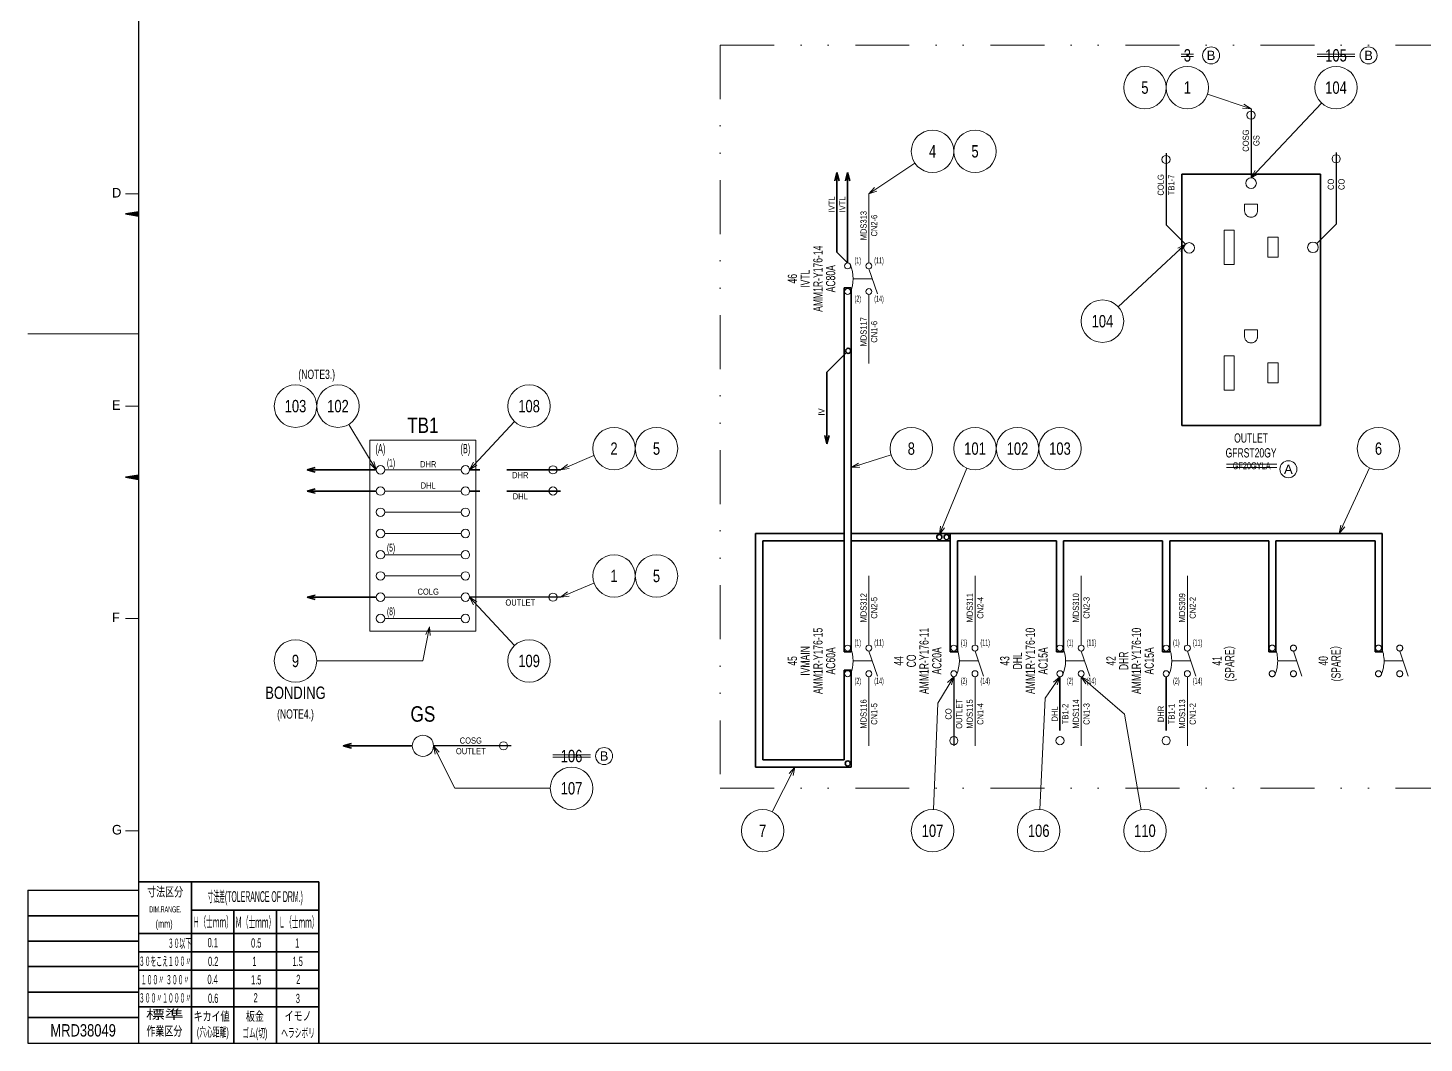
# Model space of a CAD drawing. Header units: millimetres. Extents: x 7 to 587, y 2 to 418.
# Drawn here: x 7 to 335.7, y 10 to 249.1 of the extents above; entities that cross this region are included whole.
import ezdxf
from ezdxf.enums import TextEntityAlignment as Align

# ---------------------------------------------------------------- set-up
doc = ezdxf.new("R2010")
doc.units = ezdxf.units.MM
for name, pattern in [('DASHDOT', [25.3, 12.7, -6.3, 0, -6.3]), ('DASHED', [19, 12.7, -6.3]), ('DIVIDE', [31.6, 12.7, -6.3, 0, -6.3, 0, -6.3])]:
    doc.linetypes.add(name, pattern=pattern)
for name, color, linetype in [('GR1_02', 7, 'Continuous'), ('GR1_03', 7, 'Continuous'), ('GR1_04', 7, 'Continuous'), ('GR1_05', 7, 'Continuous'), ('GR1_13', 7, 'Continuous'), ('GR1_15', 7, 'Continuous'), ('図面枠C7M', 7, 'Continuous')]:
    doc.layers.add(name, color=color, linetype=linetype)
doc.styles.add('HG丸ｺﾞｼｯｸM-PRO', font='')
doc.styles.get('HG丸ｺﾞｼｯｸM-PRO').set_extended_font_data('HG丸ｺﾞｼｯｸM-PRO')

# ---------------------------------------------------------------- blocks, each defined once
blk = doc.blocks.new('BLKF024')
at = {"layer": '図面枠C7M', "color": 3, "linetype": 'Continuous', "lineweight": 35}
for p, q in [((30.067393, 143.236108), (30.09438, 143.263095)), ((30.188706, 143.216), (30.264271, 143.291564)), ((30.310019, 143.195891), (30.434161, 143.320033)), ((30.431331, 143.175782), (30.604052, 143.348503)), ((30.552644, 143.155673), (30.773942, 143.376972)), ((30.673956, 143.135565), (30.943833, 143.405441)), ((30.795269, 143.115456), (31.113723, 143.43391)), ((30.916582, 143.095347), (31.283614, 143.462379)), ((31.037894, 143.075238), (31.453504, 143.490848)), ((31.159207, 143.05513), (31.623395, 143.519317)), ((31.280519, 143.035021), (31.793285, 143.547787)), ((31.401832, 143.014912), (31.963176, 143.576256)), ((31.523145, 142.994803), (32.133066, 143.604725)), ((31.644457, 142.974695), (32.302957, 143.633194)), ((31.76577, 142.954586), (32.472847, 143.661663)), ((31.887082, 142.934477), (32.642738, 143.690132)), ((32.008395, 142.914368), (32.812628, 143.718601)), ((32.129708, 142.894259), (32.982519, 143.747071)), ((32.25102, 142.874151), (33, 143.62313)), ((32.372333, 142.854042), (33, 143.481709)), ((32.493645, 142.833933), (33, 143.340288)), ((32.614958, 142.813824), (33, 143.198866)), ((32.736271, 142.793716), (33, 143.057445)), ((32.857583, 142.773607), (33, 142.916024)), ((32.978896, 142.753498), (33, 142.774602))]:
    blk.add_line(p, q, dxfattribs=at)
blk = doc.blocks.new('BLKF025')
at = {"layer": '図面枠C7M', "color": 3, "linetype": 'Continuous', "lineweight": 35}
for p, q in [((30.067393, 205.236108), (30.09438, 205.263095)), ((30.188706, 205.216), (30.264271, 205.291564)), ((30.310019, 205.195891), (30.434161, 205.320033)), ((30.431331, 205.175782), (30.604052, 205.348503)), ((30.552644, 205.155673), (30.773942, 205.376972)), ((30.673956, 205.135565), (30.943833, 205.405441)), ((30.795269, 205.115456), (31.113723, 205.43391)), ((30.916582, 205.095347), (31.283614, 205.462379)), ((31.037894, 205.075238), (31.453504, 205.490848)), ((31.159207, 205.05513), (31.623395, 205.519317)), ((31.280519, 205.035021), (31.793285, 205.547787)), ((31.401832, 205.014912), (31.963176, 205.576256)), ((31.523145, 204.994803), (32.133066, 205.604725)), ((31.644457, 204.974695), (32.302957, 205.633194)), ((31.76577, 204.954586), (32.472847, 205.661663)), ((31.887082, 204.934477), (32.642738, 205.690132)), ((32.008395, 204.914368), (32.812628, 205.718601)), ((32.129708, 204.894259), (32.982519, 205.747071)), ((32.25102, 204.874151), (33, 205.62313)), ((32.372333, 204.854042), (33, 205.481709)), ((32.493645, 204.833933), (33, 205.340288)), ((32.614958, 204.813824), (33, 205.198866)), ((32.736271, 204.793716), (33, 205.057445)), ((32.857583, 204.773607), (33, 204.916024)), ((32.978896, 204.753498), (33, 204.774602))]:
    blk.add_line(p, q, dxfattribs=at)
blk = doc.blocks.new('BLKF023')
at = {"layer": '図面枠C7M', "color": 2, "linetype": 'Continuous', "lineweight": 25}
for p, q in [((33, 410), (33, 10)), ((7, 46), (7, 10)), ((7, 46), (33, 46)), ((7, 10), (587, 10))]:
    blk.add_line(p, q, dxfattribs=at)
at = {"layer": '図面枠C7M', "color": 4, "linetype": 'Continuous', "lineweight": 13}
for p, q in [((30, 210), (33, 210)), ((7, 177), (33, 177)), ((30, 160), (33, 160)), ((30, 110), (33, 110)), ((30, 60), (33, 60))]:
    blk.add_line(p, q, dxfattribs=at)
at = {"layer": '図面枠C7M', "color": 3, "linetype": 'Continuous', "lineweight": 35}
for p, q in [((33, 205.75), (30, 205.25)), ((30, 205.25), (33, 204.75)), ((33, 143.75), (30, 143.25)), ((30, 143.25), (33, 142.75)), ((33, 48), (75.5, 48)), ((45.5, 48), (45.5, 10)), ((75.5, 48), (75.5, 10)), ((7, 40), (33, 40)), ((45.5, 41.3), (75.5, 41.3)), ((55.5, 41.3), (55.5, 10)), ((65.5, 41.3), (65.5, 10)), ((7, 34), (33, 34)), ((33, 35.8), (75.5, 35.8)), ((33, 31.48), (75.5, 31.48)), ((7, 28), (33, 28)), ((33, 27.15), (75.5, 27.15)), ((7, 22), (33, 22)), ((33, 22.82), (75.5, 22.82)), ((33, 18.5), (75.5, 18.5)), ((7, 16), (33, 16))]:
    blk.add_line(p, q, dxfattribs=at)
for name in ['BLKF025', 'BLKF024']:
    blk.add_blockref(name, (0, 0), dxfattribs=at)
at = {"layer": '図面枠C7M', "color": 4, "linetype": 'Continuous', "lineweight": 13, "style": 'HG丸ｺﾞｼｯｸM-PRO'}
for s, width, p in [('D', 1.002334, (26.79, 208.45)), ('E', 1.001589, (26.79, 158.45)), ('F', 0.998986, (26.79, 108.45)), ('G', 1.003714, (26.79, 58.45))]:
    blk.add_text(s, height=2.25, dxfattribs=dict(at, width=width)).set_placement(p, align=Align.BOTTOM_LEFT)
for s, height, width, p in [('寸法区分', 2.182, 0.692256, (39.31, 43.9)), ('(mm)', 1.818, 0.619256, (39.07, 36.64)), ('標準', 2.182, 1.489301, (39.21, 15)), ('作業区分', 2.182, 0.692256, (39.12, 11.1)), ('(穴心距離)', 2.182, 0.521231, (50.53, 10.86)), ('ゴム(切)', 2.182, 0.521232, (60.43, 10.67)), ('ヘラシボリ', 2.182, 0.521228, (70.61, 10.67))]:
    blk.add_text(s, height=height, dxfattribs=dict(at, width=width)).set_placement(p, align=Align.BOTTOM_CENTER)
for s, height, width, p in [('寸法差(TOLERANCE OF DRM.)', 2.5455, 0.382528, (60.52, 44.5)), ('DIM.RANGE.', 1.455, 0.522543, (39.35, 41.49)), ('Ｈ（士ｍｍ）', 2.545, 0.439786, (50.53, 38.51)), ('Ｍ（士ｍｍ）', 2.545, 0.439786, (60.52, 38.46)), ('Ｌ（士ｍｍ）', 2.545, 0.439786, (70.7, 38.46)), ('３０以下', 2.182, 0.44793, (42.7, 33.52)), ('0.1', 2.182, 0.522424, (50.53, 33.67)), ('0.5', 2.182, 0.522424, (60.76, 33.57)), ('1', 2.18, 0.521199, (70.42, 33.57)), ('３０をこえ１００〃', 2.182, 0.44793, (39.29, 29.27)), ('0.2', 2.182, 0.522424, (50.62, 29.23)), ('1', 2.18, 0.521199, (60.33, 29.23)), ('1.5', 2.182, 0.522424, (70.52, 29.23)), ('１００〃 ３００〃', 2.182, 0.448161, (39.29, 24.93)), ('0.4', 2.182, 0.522424, (50.48, 24.99)), ('1.5', 2.182, 0.522424, (60.76, 24.9)), ('2', 2.18, 0.521199, (70.66, 24.99)), ('３００〃１０００〃', 2.182, 0.44793, (39.29, 20.64)), ('0.6', 2.182, 0.522424, (50.62, 20.56)), ('2', 2.18, 0.521199, (60.62, 20.65)), ('3', 2.18, 0.521199, (70.56, 20.51)), ('キカイ値', 2.182, 0.692256, (50.24, 16.33)), ('板金', 2.182, 0.692256, (60.43, 16.33)), ('イモノ', 2.182, 0.692256, (70.61, 16.42))]:
    blk.add_text(s, height=height, dxfattribs=dict(at, width=width)).set_placement(p, align=Align.MIDDLE_CENTER)
blk = doc.blocks.new('BLKF030')
at = {"layer": 'GR1_02', "color": 4, "linetype": 'DIVIDE', "lineweight": 13}
for p, q in [((332, 96.41), (330, 102.32)), ((326.31, 100), (330.82, 100))]:
    blk.add_line(p, q, dxfattribs=at)
for centre in [(325, 103.02), (330, 103.02), (325, 96.98), (330, 96.98)]:
    blk.add_circle(centre, 0.701, dxfattribs=at)
blk.add_arc((317.81, 100), 8.5, 337.237, 22.763, dxfattribs=at)
blk = doc.blocks.new('BLKF032')
at = {"layer": 'GR1_03', "color": 3, "linetype": 'Continuous', "lineweight": 35}
for p, q in [((178.3, 75), (178.3, 130)), ((178.3, 130), (199.17, 130)), ((180, 76.7), (180, 128.3)), ((200.87, 130), (224.15, 130)), ((199.17, 76.7), (199.17, 97.83)), ((199.17, 97.83), (200.87, 97.83)), ((200.87, 75), (200.87, 97.83)), ((199.17, 76.7), (180, 76.7)), ((200.87, 75), (178.3, 75))]:
    blk.add_line(p, q, dxfattribs=at)
blk = doc.blocks.new('BLKF031')
at = {"layer": 'GR1_03', "color": 3, "linetype": 'Continuous', "lineweight": 35}
for p, q in [((199.17, 128.3), (180, 128.3)), ((224.15, 128.3), (200.87, 128.3)), ((224.15, 128.3), (224.15, 130))]:
    blk.add_line(p, q, dxfattribs=at)
for centre in [(221.6, 129.15), (223.3, 129.15)]:
    blk.add_circle(centre, 0.6, dxfattribs=at)
blk.add_blockref('BLKF032', (0, 0), dxfattribs=at)
blk = doc.blocks.new('BLKF033')
at = {"layer": 'GR1_03', "color": 3, "linetype": 'Continuous', "lineweight": 35}
for p, q in [((325.88, 130), (224.15, 130)), ((224.15, 130), (224.15, 128.3)), ((224.15, 102.17), (224.15, 128.3)), ((249.15, 128.3), (225.85, 128.3)), ((225.85, 102.17), (225.85, 128.3)), ((249.15, 128.3), (249.15, 102.17)), ((250.85, 128.3), (250.85, 102.17)), ((274.15, 128.3), (250.85, 128.3)), ((274.15, 128.3), (274.15, 102.17)), ((275.85, 128.3), (275.85, 102.17)), ((299.15, 128.3), (275.85, 128.3)), ((299.15, 128.3), (299.15, 102.17)), ((324.18, 128.3), (300.85, 128.3)), ((300.85, 128.3), (300.85, 102.17)), ((324.18, 128.3), (324.18, 102.17)), ((325.88, 130), (325.88, 102.17)), ((224.15, 102.17), (225.85, 102.17)), ((224.21, 102.17), (225.91, 102.17)), ((249.15, 102.17), (250.85, 102.17)), ((274.15, 102.17), (275.85, 102.17)), ((299.15, 102.17), (300.85, 102.17)), ((324.18, 102.17), (325.88, 102.17))]:
    blk.add_line(p, q, dxfattribs=at)
blk = doc.blocks.new('BLKF034')
at = {"layer": 'GR1_02', "color": 4, "linetype": 'Continuous', "lineweight": 13}
blk.add_line((207, 96.41), (205, 102.32), dxfattribs=at)
at = {"layer": 'GR1_02', "color": 4, "linetype": 'DASHDOT', "lineweight": 13}
blk.add_line((201.31, 100), (205.82, 100), dxfattribs=at)
at = {"layer": 'GR1_02', "color": 4, "linetype": 'Continuous', "lineweight": 13}
for centre in [(200, 103.02), (205, 103.02), (200, 96.98), (205, 96.98)]:
    blk.add_circle(centre, 0.701, dxfattribs=at)
blk.add_arc((192.81, 100), 8.5, 337.237, 22.763, dxfattribs=at)
at = {"layer": 'GR1_02', "color": 4, "linetype": 'Continuous', "lineweight": 13, "style": 'HG丸ｺﾞｼｯｸM-PRO'}
for s, width, p in [('(1)', 0.521222, (202.4, 104.32)), ('(11)', 0.521214, (207.4, 104.32)), ('(2)', 0.521222, (202.4, 95.31)), ('(14)', 0.521214, (207.4, 95.31))]:
    blk.add_text(s, height=1.455, dxfattribs=dict(at, width=width)).set_placement(p, align=Align.MIDDLE_CENTER)
blk = doc.blocks.new('BLKF035')
at = {"layer": 'GR1_02', "color": 4, "linetype": 'Continuous', "lineweight": 13}
blk.add_line((232, 96.41), (230, 102.32), dxfattribs=at)
at = {"layer": 'GR1_02', "color": 4, "linetype": 'DASHDOT', "lineweight": 13}
blk.add_line((226.31, 100), (230.82, 100), dxfattribs=at)
at = {"layer": 'GR1_02', "color": 4, "linetype": 'Continuous', "lineweight": 13}
for centre in [(225, 103.02), (230, 103.02), (225, 96.98), (230, 96.98)]:
    blk.add_circle(centre, 0.701, dxfattribs=at)
blk.add_arc((217.81, 100), 8.5, 337.237, 22.763, dxfattribs=at)
at = {"layer": 'GR1_02', "color": 4, "linetype": 'Continuous', "lineweight": 13, "style": 'HG丸ｺﾞｼｯｸM-PRO'}
for s, width, p in [('(1)', 0.521222, (227.4, 104.32)), ('(11)', 0.521214, (232.4, 104.32)), ('(2)', 0.521222, (227.4, 95.31)), ('(14)', 0.521214, (232.4, 95.31))]:
    blk.add_text(s, height=1.455, dxfattribs=dict(at, width=width)).set_placement(p, align=Align.MIDDLE_CENTER)
blk = doc.blocks.new('BLKF036')
at = {"layer": 'GR1_02', "color": 4, "linetype": 'Continuous', "lineweight": 13}
blk.add_line((257, 96.41), (255, 102.32), dxfattribs=at)
at = {"layer": 'GR1_02', "color": 4, "linetype": 'DASHDOT', "lineweight": 13}
blk.add_line((251.31, 100), (255.82, 100), dxfattribs=at)
at = {"layer": 'GR1_02', "color": 4, "linetype": 'Continuous', "lineweight": 13}
for centre in [(250, 103.02), (255, 103.02), (250, 96.98), (255, 96.98)]:
    blk.add_circle(centre, 0.701, dxfattribs=at)
blk.add_arc((242.81, 100), 8.5, 337.237, 22.763, dxfattribs=at)
at = {"layer": 'GR1_02', "color": 4, "linetype": 'Continuous', "lineweight": 13, "style": 'HG丸ｺﾞｼｯｸM-PRO'}
for s, width, p in [('(1)', 0.521222, (252.4, 104.32)), ('(11)', 0.521214, (257.4, 104.32)), ('(2)', 0.521222, (252.4, 95.31)), ('(14)', 0.521214, (257.4, 95.31))]:
    blk.add_text(s, height=1.455, dxfattribs=dict(at, width=width)).set_placement(p, align=Align.MIDDLE_CENTER)
blk = doc.blocks.new('BLKF037')
at = {"layer": 'GR1_02', "color": 4, "linetype": 'Continuous', "lineweight": 13}
blk.add_line((282, 96.41), (280, 102.32), dxfattribs=at)
at = {"layer": 'GR1_02', "color": 4, "linetype": 'DASHDOT', "lineweight": 13}
blk.add_line((276.31, 100), (280.82, 100), dxfattribs=at)
at = {"layer": 'GR1_02', "color": 4, "linetype": 'Continuous', "lineweight": 13}
for centre in [(275, 103.02), (280, 103.02), (275, 96.98), (280, 96.98)]:
    blk.add_circle(centre, 0.701, dxfattribs=at)
blk.add_arc((267.81, 100), 8.5, 337.237, 22.763, dxfattribs=at)
at = {"layer": 'GR1_02', "color": 4, "linetype": 'Continuous', "lineweight": 13, "style": 'HG丸ｺﾞｼｯｸM-PRO'}
for s, width, p in [('(1)', 0.521222, (277.4, 104.32)), ('(11)', 0.521214, (282.4, 104.32)), ('(2)', 0.521222, (277.4, 95.31)), ('(14)', 0.521214, (282.4, 95.31))]:
    blk.add_text(s, height=1.455, dxfattribs=dict(at, width=width)).set_placement(p, align=Align.MIDDLE_CENTER)
blk = doc.blocks.new('FXTIP_ARROW_S')
at = {"color": 0, "linetype": 'Continuous', "lineweight": -2}
for q in [(-1, 0), (-0.97, 0.26), (-0.97, -0.26)]:
    blk.add_line((0, 0), q, dxfattribs=at)
blk = doc.blocks.new('BLKF038')
at = {"layer": 'GR1_02', "color": 4, "linetype": 'Continuous', "lineweight": 13}
blk.add_line((207, 186.41), (205, 192.32), dxfattribs=at)
at = {"layer": 'GR1_02', "color": 4, "linetype": 'DASHDOT', "lineweight": 13}
blk.add_line((201.31, 190), (205.82, 190), dxfattribs=at)
at = {"layer": 'GR1_02', "color": 4, "linetype": 'Continuous', "lineweight": 13}
for centre in [(200, 193.02), (205, 193.02), (200, 186.98), (205, 186.98)]:
    blk.add_circle(centre, 0.701, dxfattribs=at)
blk.add_arc((192.81, 190), 8.5, 337.237, 22.763, dxfattribs=at)
at = {"layer": 'GR1_02', "color": 4, "linetype": 'Continuous', "lineweight": 13, "style": 'HG丸ｺﾞｼｯｸM-PRO'}
for s, width, p in [('(1)', 0.521222, (202.4, 194.32)), ('(11)', 0.521214, (207.4, 194.32)), ('(2)', 0.521222, (202.4, 185.31)), ('(14)', 0.521214, (207.4, 185.31))]:
    blk.add_text(s, height=1.455, dxfattribs=dict(at, width=width)).set_placement(p, align=Align.MIDDLE_CENTER)
blk = doc.blocks.new('BLKF039')
at = {"layer": 'GR1_03', "color": 3, "linetype": 'Continuous', "lineweight": 35}
for p, q in [((199.17, 102.17), (199.17, 187.83)), ((199.17, 187.83), (200.87, 187.83)), ((200.87, 102.17), (200.87, 187.83)), ((200.87, 102.17), (199.17, 102.17))]:
    blk.add_line(p, q, dxfattribs=at)
blk = doc.blocks.new('BLKF040')
at = {"layer": 'GR1_02', "color": 4, "linetype": 'DIVIDE', "lineweight": 13}
for p, q in [((306.97, 96.41), (304.97, 102.32)), ((301.27, 100), (305.78, 100))]:
    blk.add_line(p, q, dxfattribs=at)
for centre in [(299.97, 103.02), (304.97, 103.02), (299.97, 96.98), (304.97, 96.98)]:
    blk.add_circle(centre, 0.701, dxfattribs=at)
blk.add_arc((292.77, 100), 8.5, 337.237, 22.763, dxfattribs=at)
blk = doc.blocks.new('BLKF041')
at = {"layer": 'GR1_02', "color": 4, "linetype": 'Continuous', "lineweight": 13}
for p, q in [((87.5, 152), (112.5, 152)), ((87.5, 107.04), (87.5, 152)), ((112.5, 107.04), (112.5, 152)), ((91, 145), (109, 145)), ((91, 140), (109, 140)), ((91, 135), (109, 135)), ((91, 130), (109, 130)), ((91, 125), (109, 125)), ((91, 120), (109, 120)), ((91, 115), (109, 115)), ((91, 110), (109, 110)), ((87.5, 107.04), (112.5, 107.04))]:
    blk.add_line(p, q, dxfattribs=at)
for centre in [(90, 145), (110, 145), (90, 140), (110, 140), (90, 135), (110, 135), (90, 130), (110, 130), (90, 125), (110, 125), (90, 120), (110, 120), (90, 115), (110, 115), (90, 110), (110, 110)]:
    blk.add_circle(centre, 1, dxfattribs=at)
at = {"layer": 'GR1_02', "color": 3, "linetype": 'Continuous', "lineweight": 35, "style": 'HG丸ｺﾞｼｯｸM-PRO', "width": 0.521222}
for s, p in [('(1)', (92.5, 146.67)), ('(5)', (92.5, 126.67)), ('(8)', (92.5, 111.67))]:
    blk.add_text(s, height=1.818, dxfattribs=at).set_placement(p, align=Align.MIDDLE_CENTER)
blk = doc.blocks.new('FXTIP_ARROW_E')
at = {"color": 0, "linetype": 'Continuous', "lineweight": -2}
for q in [(-1, 0), (-0.97, 0.26), (-0.97, -0.26)]:
    blk.add_line((0, 0), q, dxfattribs=at)
blk = doc.blocks.new('BLKF043')
at = {"layer": 'GR1_02', "color": 4, "linetype": 'DASHED', "lineweight": 13}
for p, q in [((296.54, 177.94), (293.46, 177.94)), ((293.46, 177.94), (293.46, 176.43)), ((296.54, 176.43), (296.54, 177.94))]:
    blk.add_line(p, q, dxfattribs=at)
for start, end in [(180, 270), (270, 0)]:
    blk.add_arc((295, 176.43), 1.54, start, end, dxfattribs=at)
blk = doc.blocks.new('BLKF044')
at = {"layer": 'GR1_02', "color": 4, "linetype": 'DASHED', "lineweight": 13}
for p, q in [((296.54, 207.54), (293.46, 207.54)), ((293.46, 207.54), (293.46, 206.03)), ((296.54, 206.03), (296.54, 207.54))]:
    blk.add_line(p, q, dxfattribs=at)
for start, end in [(180, 270), (270, 0)]:
    blk.add_arc((295, 206.03), 1.54, start, end, dxfattribs=at)
blk = doc.blocks.new('BLKF042')
at = {"layer": 'GR1_02', "color": 3, "linetype": 'Continuous', "lineweight": 35}
for p, q in [((311.33, 214.6), (278.67, 214.6)), ((278.67, 214.6), (278.67, 155.4)), ((311.33, 155.4), (311.33, 214.6)), ((278.67, 155.4), (311.33, 155.4))]:
    blk.add_line(p, q, dxfattribs=at)
at = {"layer": 'GR1_02', "color": 4, "linetype": 'DASHED', "lineweight": 13}
for p, q in [((288.65, 193.33), (288.65, 201.46)), ((288.65, 201.46), (291.04, 201.46)), ((291.04, 201.46), (291.04, 193.33)), ((298.96, 199.8), (301.35, 199.8)), ((298.96, 199.8), (298.96, 195.07)), ((301.35, 195.07), (301.35, 199.8)), ((298.96, 195.07), (301.35, 195.07)), ((291.04, 193.33), (288.65, 193.33)), ((288.65, 163.73), (288.65, 171.86)), ((288.65, 171.86), (291.04, 171.86)), ((291.04, 171.86), (291.04, 163.73)), ((298.96, 170.2), (301.35, 170.2)), ((298.96, 170.2), (298.96, 165.47)), ((301.35, 165.47), (301.35, 170.2)), ((298.96, 165.47), (301.35, 165.47)), ((291.04, 163.73), (288.65, 163.73))]:
    blk.add_line(p, q, dxfattribs=at)
at = {"layer": 'GR1_02', "color": 4, "linetype": 'Continuous', "lineweight": 13}
for centre in [(295, 212.5), (280.43, 197.26), (309.57, 197.39)]:
    blk.add_circle(centre, 1.25, dxfattribs=at)
at = {"layer": 'GR1_02', "color": 4, "linetype": 'DASHED', "lineweight": 13}
for name in ['BLKF044', 'BLKF043']:
    blk.add_blockref(name, (0, 0), dxfattribs=at)
blk = doc.blocks.new('BLKF112')
at = {"layer": 'GR1_13', "color": 4, "linetype": 'DIVIDE', "lineweight": 13}
for p, q in [((170.03, 245), (340.03, 245)), ((170.03, 245), (170.03, 70)), ((340.03, 245), (340.03, 70)), ((170.03, 70), (340.03, 70))]:
    blk.add_line(p, q, dxfattribs=at)
blk = doc.blocks.new('BLKF122')
at = {"layer": 'GR1_05', "color": 4, "linetype": 'Continuous', "lineweight": 13}
blk.add_circle((303.78, 145.14), 2, dxfattribs=at)
at = {"layer": 'GR1_05', "color": 4, "linetype": 'Continuous', "lineweight": 13, "style": 'HG丸ｺﾞｼｯｸM-PRO', "width": 1.042301}
blk.add_text('A', height=2.18, dxfattribs=at).set_placement((303.78, 145.14), align=Align.MIDDLE_CENTER)
blk = doc.blocks.new('BLKF125')
at = {"layer": 'GR1_05', "color": 4, "linetype": 'Continuous', "lineweight": 13}
blk.add_circle((285.58, 242.6), 2, dxfattribs=at)
at = {"layer": 'GR1_05', "color": 4, "linetype": 'Continuous', "lineweight": 13, "style": 'HG丸ｺﾞｼｯｸM-PRO', "width": 1.04272}
blk.add_text('B', height=2.18, dxfattribs=at).set_placement((285.58, 242.6), align=Align.MIDDLE_CENTER)
blk = doc.blocks.new('BLKF126')
at = {"layer": 'GR1_05', "color": 4, "linetype": 'Continuous', "lineweight": 13}
blk.add_circle((322.66, 242.6), 2, dxfattribs=at)
at = {"layer": 'GR1_05', "color": 4, "linetype": 'Continuous', "lineweight": 13, "style": 'HG丸ｺﾞｼｯｸM-PRO', "width": 1.04272}
blk.add_text('B', height=2.18, dxfattribs=at).set_placement((322.66, 242.6), align=Align.MIDDLE_CENTER)
blk = doc.blocks.new('BLKF131')
at = {"layer": 'GR1_05', "color": 4, "linetype": 'Continuous', "lineweight": 13}
blk.add_circle((142.66, 77.6), 2, dxfattribs=at)
at = {"layer": 'GR1_05', "color": 4, "linetype": 'Continuous', "lineweight": 13, "style": 'HG丸ｺﾞｼｯｸM-PRO', "width": 1.04272}
blk.add_text('B', height=2.18, dxfattribs=at).set_placement((142.66, 77.6), align=Align.MIDDLE_CENTER)

msp = doc.modelspace()

# ---------------------------------------------------------------- linework, layer by layer
at = {"layer": 'GR1_02', "color": 4, "linetype": 'Continuous', "lineweight": 13}
msp.add_circle((100, 80), 2.5, dxfattribs=at)
at = {"layer": 'GR1_03', "color": 2, "linetype": 'Continuous', "lineweight": 25}
for p, q in [((295, 230.03), (295, 213.75)), ((274.97, 219.59), (274.97, 202.69)), ((315.03, 219.73), (315.03, 202.83)), ((274.97, 202.69), (279.54, 198.13)), ((315.03, 202.83), (310.46, 198.27)), ((132.43, 115), (111, 115)), ((225, 96.28), (225, 80)), ((120.78, 80), (102.5, 80))]:
    msp.add_line(p, q, dxfattribs=at)
at = {"layer": 'GR1_03', "color": 3, "linetype": 'Continuous', "lineweight": 35}
for p, q in [((197.5, 215), (197.5, 196.22)), ((200, 215), (200, 193.72)), ((197.5, 196.22), (200, 193.72)), ((195.12, 168.02), (199.68, 172.58)), ((195.12, 151.12), (195.12, 168.02)), ((89, 145), (72.72, 145)), ((89, 140), (72.72, 140)), ((89, 115), (72.72, 115)), ((97.5, 80), (81.22, 80))]:
    msp.add_line(p, q, dxfattribs=at)
at = {"layer": 'GR1_03', "color": 4, "linetype": 'Continuous', "lineweight": 13}
for p, q in [((205, 210), (205, 193.72)), ((205, 186.28), (205, 170)), ((205, 120), (205, 103.72)), ((230, 120), (230, 103.72)), ((255, 120), (255, 103.72)), ((280, 120), (280, 103.72)), ((205, 96.28), (205, 80)), ((230, 96.28), (230, 80)), ((255, 96.28), (255, 80)), ((280, 96.28), (280, 80))]:
    msp.add_line(p, q, dxfattribs=at)
at = {"layer": 'GR1_03', "color": 3, "linetype": 'DASHED', "lineweight": 35}
for p, q in [((132.43, 145), (111, 145)), ((132.43, 140), (111, 140)), ((250, 96.28), (250, 80)), ((275, 96.28), (275, 80))]:
    msp.add_line(p, q, dxfattribs=at)
at = {"layer": 'GR1_03', "color": 4, "linetype": 'Continuous', "lineweight": 13}
for centre in [(295, 228.53), (274.97, 218.09), (315.03, 218.23), (130.63, 145), (130.63, 140), (130.63, 115), (118.98, 80), (225, 81.2), (250, 81.2), (275, 81.2)]:
    msp.add_circle(centre, 0.963, dxfattribs=at)
at = {"layer": 'GR1_03', "color": 3, "linetype": 'Continuous', "lineweight": 35}
for centre in [(200.14, 173.02), (200.02, 75.85)]:
    msp.add_circle(centre, 0.6, dxfattribs=at)
at = {"layer": 'GR1_05', "color": 4, "linetype": 'Continuous', "lineweight": 13}
for p, q in [((278.52, 242.85), (281.48, 242.85)), ((278.52, 242.35), (281.48, 242.35)), ((310.56, 242.85), (319.44, 242.85)), ((310.56, 242.35), (319.44, 242.35)), ((289.19, 146.33), (301.07, 146.33)), ((289.19, 145.58), (301.07, 145.58)), ((130.56, 77.85), (139.44, 77.85)), ((130.56, 77.35), (139.44, 77.35))]:
    msp.add_line(p, q, dxfattribs=at)
at = {"layer": 'GR1_15', "color": 4, "linetype": 'Continuous', "lineweight": 13}
for p, q in [((295, 230.03), (284.75, 233.43)), ((295, 213.75), (311.57, 231.36)), ((205, 210), (215.84, 217.23)), ((279.54, 198.13), (263.67, 183.4)), ((89, 145), (82.57, 155.71)), ((111, 145), (121.59, 156.34)), ((132.43, 145), (140.28, 148.34)), ((200.87, 145.52), (210.23, 148.49)), ((221.6, 129.75), (228.08, 145.38)), ((315.77, 130), (322.9, 145.46)), ((132.43, 115), (140.28, 118.34)), ((111, 115), (121.59, 103.66)), ((101.56, 108), (100, 100)), ((100, 100), (75, 100)), ((225, 96.28), (221.26, 90.03)), ((250, 96.28), (246.5, 91.2)), ((255, 96.28), (265.16, 87.49)), ((221.26, 90.03), (220.21, 65)), ((246.5, 91.2), (245.24, 64.99)), ((265.16, 87.49), (269.13, 64.92)), ((102.5, 80), (107.5, 70)), ((187.59, 75), (182.26, 64.46)), ((107.5, 70), (130, 70))]:
    msp.add_line(p, q, dxfattribs=at)
for centre in [(270, 235), (280, 235), (315, 235), (220, 220), (230, 220), (260, 180), (70, 160), (80, 160), (125, 160), (145, 150), (155, 150), (215, 150), (230, 150), (240, 150), (250, 150), (325, 150), (145, 120), (155, 120), (70, 100), (125, 100), (135, 70), (180, 60), (220, 60), (245, 60), (270, 60)]:
    msp.add_circle(centre, 5, dxfattribs=at)

# ---------------------------------------------------------------- block references
at = {"layer": 'GR1_02', "color": 4, "linetype": 'DASHED', "lineweight": 13}
msp.add_blockref('BLKF042', (0, 0), dxfattribs=at)
at = {"layer": 'GR1_02', "color": 4, "linetype": 'Continuous', "lineweight": 13}
for name in ['BLKF038', 'BLKF041', 'BLKF034', 'BLKF035', 'BLKF036', 'BLKF037']:
    msp.add_blockref(name, (0, 0), dxfattribs=at)
at = {"layer": 'GR1_02', "color": 4, "linetype": 'DIVIDE', "lineweight": 13}
for name in ['BLKF040', 'BLKF030']:
    msp.add_blockref(name, (0, 0), dxfattribs=at)
at = {"layer": 'GR1_03', "color": 3, "linetype": 'Continuous', "lineweight": 35, "xscale": 2, "yscale": 2}
for name, p, rotation in [('FXTIP_ARROW_S', (197.5, 215), 90), ('FXTIP_ARROW_S', (200, 215), 90), ('FXTIP_ARROW_S', (195.12, 151.12), 270), ('FXTIP_ARROW_E', (72.72, 145), 180), ('FXTIP_ARROW_E', (72.72, 140), 180), ('FXTIP_ARROW_E', (72.72, 115), 180), ('FXTIP_ARROW_E', (81.22, 80), 180)]:
    msp.add_blockref(name, p, dxfattribs=dict(at, rotation=rotation))
at = {"layer": 'GR1_03', "color": 3, "linetype": 'Continuous', "lineweight": 35}
for name in ['BLKF039', 'BLKF031', 'BLKF033']:
    msp.add_blockref(name, (0, 0), dxfattribs=at)
at = {"layer": 'GR1_05', "color": 4, "linetype": 'Continuous', "lineweight": 13}
for name in ['BLKF125', 'BLKF126', 'BLKF122', 'BLKF131']:
    msp.add_blockref(name, (0, 0), dxfattribs=at)
at = {"layer": 'GR1_13', "color": 4, "linetype": 'DIVIDE', "lineweight": 13}
msp.add_blockref('BLKF112', (0, 0), dxfattribs=at)
at = {"layer": 'GR1_15', "color": 4, "linetype": 'Continuous', "lineweight": 13, "xscale": 2, "yscale": 2}
for p, rotation in [((295, 230.03), 341.6725478230174), ((295, 213.75), 226.7357045889284), ((205, 210), 213.6900675259783), ((279.54, 198.13), 42.86067502128733), ((89, 145), 300.9637565320735), ((111, 145), 226.9749340108822), ((132.43, 145), 203.0472990011321), ((200.87, 145.52), 197.5766046280367), ((221.6, 129.75), 247.4706019970633), ((315.77, 130), 245.225098890611), ((111, 115), 133.0250659891183), ((132.43, 115), 203.0472990011322), ((101.56, 108), 78.94070363293656), ((225, 96.28), 59.11084836646872), ((250, 96.28), 55.41538896414498), ((255, 96.28), 139.1175740358306), ((102.5, 80), 116.5650511770779), ((187.59, 75), 63.15002164123132)]:
    msp.add_blockref('FXTIP_ARROW_S', p, dxfattribs=dict(at, rotation=rotation))
at = {"layer": '図面枠C7M', "color": 4, "linetype": 'Continuous', "lineweight": 13}
msp.add_blockref('BLKF023', (0, 0), dxfattribs=at)

# ---------------------------------------------------------------- texts
at = {"layer": 'GR1_02', "color": 4, "linetype": 'Continuous', "lineweight": 13, "style": 'HG丸ｺﾞｼｯｸM-PRO'}
for s, height, width, p in [('AMM1R-Y176-14', 2.1818, 0.692153, (193, 190)), ('46', 2.182, 0.691275, (187, 190)), ('IVTL', 2.182, 0.693427, (190, 190)), ('AC80A', 2.182, 0.692539, (196, 190)), ('AMM1R-Y176-15', 2.1818, 0.692153, (193, 100)), ('AMM1R-Y176-11', 2.1818, 0.692153, (218, 100)), ('AMM1R-Y176-10', 2.1818, 0.692153, (243, 100)), ('AMM1R-Y176-10', 2.1818, 0.692153, (268, 100)), ('IVMAIN', 2.182, 0.693079, (190, 100)), ('AC60A', 2.182, 0.692539, (196, 100)), ('AC20A', 2.182, 0.692539, (221, 100)), ('DHL', 2.182, 0.692697, (240, 100)), ('AC15A', 2.182, 0.692539, (246, 100)), ('DHR', 2.182, 0.692598, (265, 100)), ('AC15A', 2.182, 0.692539, (271, 100)), ('(SPARE）', 2.182, 0.691922, (289.97, 100)), ('(SPARE）', 2.182, 0.691922, (315, 100)), ('45', 2.182, 0.691275, (187, 100)), ('44', 2.182, 0.691275, (212, 100)), ('CO', 2.182, 0.692476, (215, 100)), ('43', 2.182, 0.691275, (237, 100)), ('42', 2.182, 0.691275, (262, 100)), ('41', 2.182, 0.691275, (286.97, 100)), ('40', 2.182, 0.691275, (312, 100))]:
    msp.add_text(s, height=height, rotation=90, dxfattribs=dict(at, width=width)).set_placement(p, align=Align.MIDDLE_CENTER)
at = {"layer": 'GR1_02', "color": 3, "linetype": 'Continuous', "lineweight": 35, "style": 'HG丸ｺﾞｼｯｸM-PRO'}
for s, height, width, p in [('TB1', 3.636, 0.829711, (100, 155.5)), ('(A)', 2.182, 0.522521, (90, 150)), ('(B)', 2.182, 0.521304, (110, 150)), ('GS', 3.636, 0.832585, (100, 87.5))]:
    msp.add_text(s, height=height, dxfattribs=dict(at, width=width)).set_placement(p, align=Align.MIDDLE_CENTER)
at = {"layer": 'GR1_02', "color": 4, "linetype": 'Continuous', "lineweight": 13, "style": 'HG丸ｺﾞｼｯｸM-PRO'}
for s, width, p in [('OUTLET', 0.692897, (295, 152.5)), ('GFRST20GY', 0.691755, (295, 149))]:
    msp.add_text(s, height=2.182, dxfattribs=dict(at, width=width)).set_placement(p, align=Align.MIDDLE_CENTER)
at = {"layer": 'GR1_04', "color": 3, "linetype": 'Continuous', "lineweight": 35, "style": 'HG丸ｺﾞｼｯｸM-PRO'}
for s, width, p in [('COSG', 0.911466, (293.75, 222.53)), ('GS', 0.911379, (296.25, 222.53)), ('COLG', 0.911379, (273.72, 212.09)), ('TB1-7', 0.911851, (276.22, 212.09)), ('CO', 0.91155, (313.78, 212.23)), ('CO', 0.91155, (316.28, 212.23)), ('IVTL', 0.913832, (196.25, 207.5)), ('IVTL', 0.913832, (198.75, 207.5)), ('MDS313', 0.911744, (203.75, 202.5)), ('CN2-6', 0.911493, (206.25, 202.5)), ('MDS117', 0.911744, (203.75, 177.5)), ('CN1-6', 0.911493, (206.25, 177.5)), ('IV', 0.915075, (193.87, 158.62)), ('MDS312', 0.911744, (203.75, 112.5)), ('MDS311', 0.911744, (228.75, 112.5)), ('MDS310', 0.911744, (253.75, 112.5)), ('MDS309', 0.911744, (278.75, 112.5)), ('CN2-5', 0.911493, (206.25, 112.5)), ('CN2-4', 0.911493, (231.25, 112.5)), ('CN2-3', 0.911493, (256.25, 112.5)), ('CN2-2', 0.911493, (281.25, 112.5)), ('MDS116', 0.911744, (203.75, 87.5)), ('CN1-5', 0.911493, (206.25, 87.5)), ('OUTLET', 0.912573, (226.25, 87.5)), ('MDS115', 0.911744, (228.75, 87.5)), ('CN1-4', 0.911493, (231.25, 87.5)), ('DHL', 0.911632, (248.75, 87.5)), ('TB1-2', 0.911851, (251.25, 87.5)), ('MDS114', 0.911744, (253.75, 87.5)), ('CN1-3', 0.911493, (256.25, 87.5)), ('DHR', 0.912497, (273.75, 87.5)), ('TB1-1', 0.911851, (276.25, 87.5)), ('MDS113', 0.911744, (278.75, 87.5)), ('CN1-2', 0.911493, (281.25, 87.5)), ('CO', 0.91155, (223.75, 87.5))]:
    msp.add_text(s, height=1.455, rotation=90, dxfattribs=dict(at, width=width)).set_placement(p, align=Align.MIDDLE_CENTER)
for s, width, p in [('DHR', 0.912497, (101.25, 146.31)), ('DHL', 0.911632, (101.25, 141.31)), ('DHR', 0.912497, (122.93, 143.75)), ('DHL', 0.911632, (122.93, 138.75)), ('COLG', 0.911379, (101.25, 116.31)), ('OUTLET', 0.912573, (122.93, 113.75)), ('OUTLET', 0.912573, (111.28, 78.75)), ('COSG', 0.911466, (111.28, 81.25))]:
    msp.add_text(s, height=1.455, dxfattribs=dict(at, width=width)).set_placement(p, align=Align.MIDDLE_CENTER)
at = {"layer": 'GR1_05', "color": 3, "linetype": 'Continuous', "lineweight": 35, "style": 'HG丸ｺﾞｼｯｸM-PRO', "width": 0.784542}
for s, height, p in [('3', 2.91, (280, 242.6)), ('105', 2.909, (315, 242.6)), ('106', 2.909, (135, 77.6))]:
    msp.add_text(s, height=height, rotation=0, dxfattribs=at).set_placement(p, align=Align.MIDDLE_CENTER)
at = {"layer": 'GR1_05', "color": 4, "linetype": 'Continuous', "lineweight": 13, "style": 'HG丸ｺﾞｼｯｸM-PRO', "width": 0.691624}
msp.add_text('GF20GYLA', height=1.636, dxfattribs=at).set_placement((295.13, 145.96), align=Align.MIDDLE_CENTER)
at = {"layer": 'GR1_15', "color": 3, "linetype": 'Continuous', "lineweight": 35, "style": 'HG丸ｺﾞｼｯｸM-PRO', "width": 0.784542}
for s, height, p in [('5', 2.91, (270, 235)), ('1', 2.91, (280, 235)), ('104', 2.909, (315, 235)), ('4', 2.91, (220, 220)), ('5', 2.91, (230, 220)), ('104', 2.909, (260, 180)), ('103', 2.909, (70, 160)), ('102', 2.909, (80, 160)), ('108', 2.909, (125, 160)), ('2', 2.91, (145, 150)), ('5', 2.91, (155, 150)), ('8', 2.91, (215, 150)), ('101', 2.909, (230, 150)), ('102', 2.909, (240, 150)), ('103', 2.909, (250, 150)), ('6', 2.91, (325, 150)), ('1', 2.91, (145, 120)), ('5', 2.91, (155, 120)), ('9', 2.91, (70, 100)), ('109', 2.909, (125, 100)), ('107', 2.909, (135, 70)), ('7', 2.91, (180, 60)), ('107', 2.909, (220, 60)), ('106', 2.909, (245, 60)), ('110', 2.909, (270, 60))]:
    msp.add_text(s, height=height, rotation=0, dxfattribs=at).set_placement(p, align=Align.MIDDLE_CENTER)
at = {"layer": 'GR1_15', "color": 3, "linetype": 'Continuous', "lineweight": 35, "style": 'HG丸ｺﾞｼｯｸM-PRO'}
for s, height, width, p in [('(NOTE3.)', 2.182, 0.691797, (75, 167.5)), ('BONDING', 2.909, 0.782848, (70, 92.5)), ('(NOTE4.)', 2.182, 0.691797, (70, 87.5))]:
    msp.add_text(s, height=height, dxfattribs=dict(at, width=width)).set_placement(p, align=Align.MIDDLE_CENTER)
at = {"layer": '図面枠C7M', "color": 3, "linetype": 'Continuous', "lineweight": 35, "style": 'HG丸ｺﾞｼｯｸM-PRO', "width": 0.783793}
msp.add_text('MRD38049', height=2.909, dxfattribs=at).set_placement((20, 13), align=Align.MIDDLE_CENTER)

doc.saveas('drawing.dxf')
